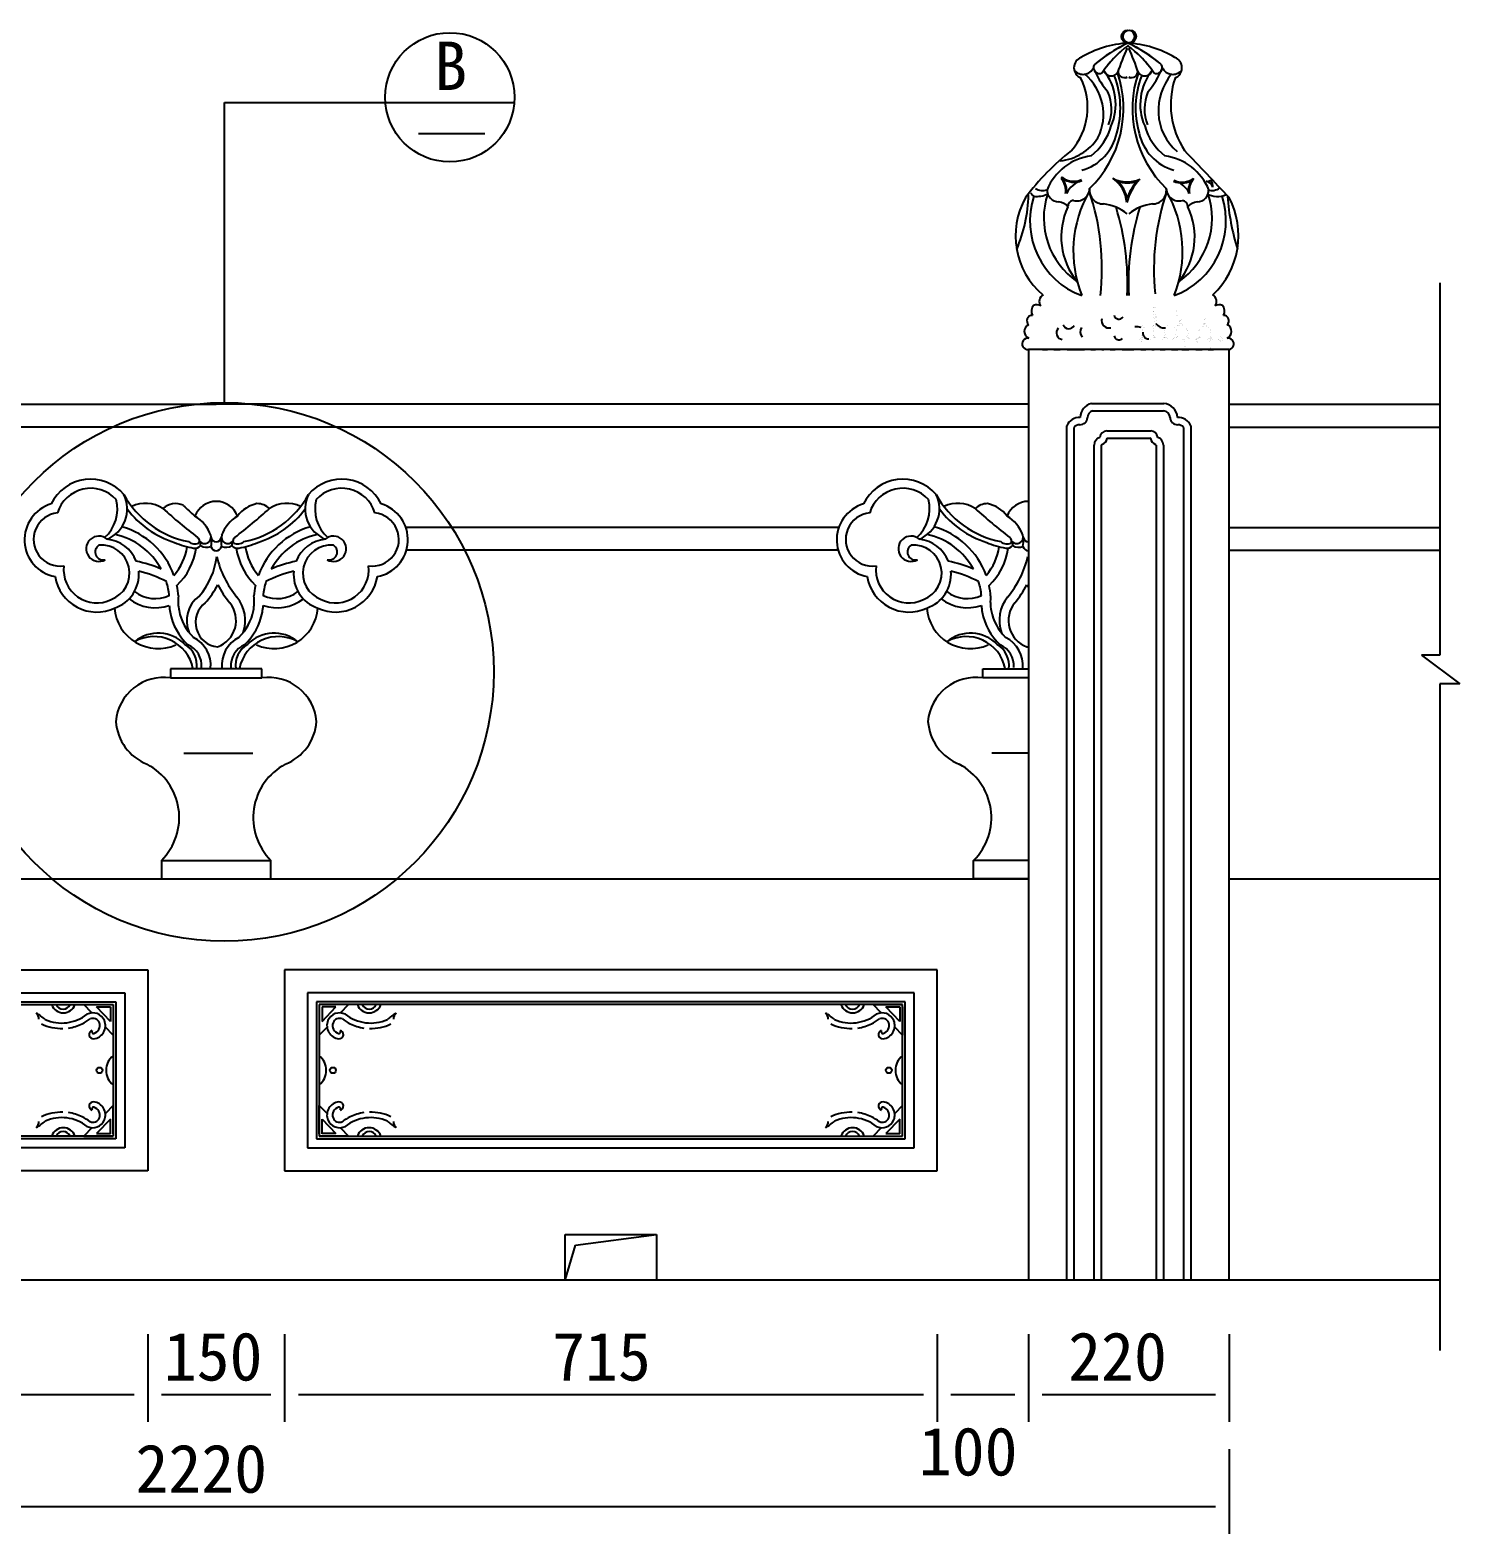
# Model space of a CAD drawing. Header units: metres. Extents: x -351 to 4765, y -725 to 4733.
# Drawn here: x 1271 to 2838, y 3038 to 4686 of the extents above; entities that cross this region are included whole.
import ezdxf

# ---------------------------------------------------------------- set-up
doc = ezdxf.new("R2010")
doc.units = ezdxf.units.M
for name, color, linetype in [('2', 2, 'Continuous'), ('3', 3, 'Continuous'), ('4', 4, 'Continuous'), ('7', 7, 'Continuous'), ('BH', 3, 'Continuous'), ('DIM', 3, 'Continuous'), ('TEXT', 3, 'Continuous')]:
    doc.layers.add(name, color=color, linetype=linetype)

msp = doc.modelspace()

# ---------------------------------------------------------------- linework, layer by layer
at = {"layer": '2'}
msp.add_line((2815.49, 3316.23), (152.08, 3316.23), dxfattribs=at)
at = {"layer": '3'}
for p, q in [((2815.49, 4409.27), (2815.49, 4022.72)), ((2502, 4377.35), (2502, 4377.35)), ((2502.02, 4382.03), (2502.02, 4382.03)), ((2502.09, 4371.66), (2502.09, 4371.66)), ((2502.13, 4374.3), (2502.13, 4374.3)), ((2502.2, 4377.34), (2502.2, 4377.34)), ((2502.25, 4378.15), (2502.25, 4378.15)), ((2502.38, 4382.01), (2502.38, 4382.01)), ((2502.84, 4369.79), (2502.84, 4369.79)), ((2503.06, 4381.89), (2503.06, 4381.89)), ((2503.54, 4371.51), (2503.54, 4371.51)), ((2503.62, 4374.26), (2503.62, 4374.26)), ((2503.71, 4371.45), (2503.71, 4371.45)), ((2503.81, 4382.34), (2503.81, 4382.34)), ((2503.91, 4371.84), (2503.91, 4371.84)), ((2504.7, 4368.38), (2504.7, 4368.38)), ((2504.75, 4371.31), (2504.75, 4371.31)), ((2504.82, 4372.23), (2504.82, 4372.23)), ((2527.09, 4373.55), (2527.09, 4373.55)), ((2527.11, 4377.29), (2527.11, 4377.29)), ((2527.31, 4378.7), (2527.31, 4378.7)), ((2528.13, 4373.41), (2528.13, 4373.41)), ((2530.63, 4367.91), (2530.63, 4367.91)), ((2530.8, 4368.1), (2530.8, 4368.1)), ((2531.67, 4367.77), (2531.67, 4367.77)), ((2531.69, 4368.24), (2531.69, 4368.24)), ((2532.06, 4368.58), (2532.06, 4368.58)), ((2557.77, 4369.51), (2557.77, 4369.51)), ((2558.06, 4369.15), (2558.06, 4369.15)), ((2558.9, 4369.69), (2558.9, 4369.69)), ((2489.06, 4350.97), (2489.06, 4350.97)), ((2489.33, 4352.63), (2489.33, 4352.63)), ((2489.43, 4351.31), (2489.43, 4351.31)), ((2489.5, 4358.64), (2489.5, 4358.64)), ((2489.51, 4357.31), (2489.51, 4357.31)), ((2490.3, 4362.86), (2490.3, 4362.86)), ((2490.85, 4351.35), (2490.85, 4351.35)), ((2491.24, 4360.24), (2491.24, 4360.24)), ((2491.61, 4360.57), (2491.61, 4360.57)), ((2501.07, 4361.44), (2501.07, 4361.44)), ((2501.36, 4362.24), (2501.36, 4362.24)), ((2501.37, 4351.18), (2501.37, 4351.18)), ((2501.62, 4358.89), (2501.62, 4358.89)), ((2501.72, 4362.57), (2501.72, 4362.57)), ((2501.72, 4351), (2501.72, 4351)), ((2501.75, 4362.74), (2501.75, 4362.74)), ((2501.94, 4356.15), (2501.94, 4356.15)), ((2501.96, 4357.29), (2501.96, 4357.29)), ((2502.91, 4366.38), (2502.91, 4366.38)), ((2503.58, 4362.3), (2503.58, 4362.3)), ((2503.71, 4364.4), (2503.71, 4364.4)), ((2503.78, 4361.08), (2503.78, 4361.08)), ((2504.57, 4364.52), (2504.57, 4364.52)), ((2513.38, 4358.73), (2513.38, 4358.73)), ((2513.55, 4351.62), (2513.55, 4351.62)), ((2513.75, 4359.06), (2513.75, 4359.06)), ((2514.33, 4354.52), (2514.33, 4354.52)), ((2514.42, 4357.27), (2514.42, 4357.27)), ((2514.54, 4352.92), (2514.54, 4352.92)), ((2514.55, 4359.67), (2514.55, 4359.67)), ((2517.48, 4362.48), (2517.48, 4362.48)), ((2525.31, 4360.46), (2525.31, 4360.46)), ((2526.14, 4352.96), (2526.14, 4352.96)), ((2526.88, 4357.25), (2526.88, 4357.25)), ((2526.94, 4358.03), (2526.94, 4358.03)), ((2528.14, 4362.24), (2528.14, 4362.24)), ((2528.49, 4362.25), (2528.49, 4362.25)), ((2528.79, 4362.97), (2528.79, 4362.97)), ((2529.83, 4362.83), (2529.83, 4362.83)), ((2529.95, 4366.65), (2529.95, 4366.65)), ((2530.11, 4367.26), (2530.11, 4367.26)), ((2530.68, 4364.24), (2530.68, 4364.24)), ((2531.53, 4364.19), (2531.53, 4364.19)), ((2532.37, 4364.73), (2532.37, 4364.73)), ((2533.6, 4362.73), (2533.6, 4362.73)), ((2533.97, 4363.07), (2533.97, 4363.07)), ((2537.87, 4359.38), (2537.87, 4359.38)), ((2538.36, 4358.34), (2538.36, 4358.34)), ((2538.75, 4356.48), (2538.75, 4356.48)), ((2539.33, 4357.22), (2539.33, 4357.22)), ((2539.62, 4351.19), (2539.62, 4351.19)), ((2539.79, 4353.87), (2539.79, 4353.87)), ((2551.64, 4357.46), (2551.64, 4357.46)), ((2551.79, 4357.2), (2551.79, 4357.2)), ((2552.01, 4357.8), (2552.01, 4357.8)), ((2555.74, 4361.22), (2555.74, 4361.22)), ((2556.11, 4361.56), (2556.11, 4361.56)), ((2556.44, 4364.14), (2556.44, 4364.14)), ((2556.95, 4363.84), (2556.95, 4363.84)), ((2557.28, 4364.68), (2557.28, 4364.68)), ((2557.55, 4364.36), (2557.55, 4364.36)), ((2558.1, 4363.38), (2558.1, 4363.38)), ((2558.59, 4364.23), (2558.59, 4364.23)), ((2559.63, 4362.2), (2559.63, 4362.2)), ((2559.64, 4361.77), (2559.64, 4361.77)), ((2562.06, 4359.92), (2562.06, 4359.92)), ((2562.12, 4359.8), (2562.12, 4359.8)), ((2564.03, 4354.29), (2564.03, 4354.29)), ((2564.25, 4357.18), (2564.25, 4357.18)), ((2564.63, 4357.94), (2564.63, 4357.94)), ((2564.85, 4358.22), (2564.85, 4358.22)), ((2380.16, 4336.23), (2385.88, 4336.23)), ((2392.73, 4336.23), (2399.42, 4336.23)), ((2407.13, 4336.23), (2426.18, 4336.23)), ((2433.03, 4336.23), (2438.41, 4336.23)), ((2445.26, 4336.23), (2447.59, 4336.23)), ((2454.43, 4336.23), (2459.73, 4336.23)), ((2467.44, 4336.23), (2480.31, 4336.23)), ((2486.28, 4347.3), (2486.28, 4347.3)), ((2487.48, 4347.69), (2487.48, 4347.69)), ((2488.01, 4336.23), (2493.31, 4336.23)), ((2488.19, 4345.49), (2488.19, 4345.49)), ((2488.31, 4349.35), (2488.31, 4349.35)), ((2488.54, 4344.76), (2488.54, 4344.76)), ((2489.11, 4347.48), (2489.11, 4347.48)), ((2489.31, 4349.23), (2489.31, 4349.23)), ((2490.15, 4347.34), (2490.15, 4347.34)), ((2490.16, 4349.77), (2490.16, 4349.77)), ((2498.73, 4347.28), (2498.73, 4347.28)), ((2500.16, 4336.23), (2502.48, 4336.23)), ((2501.77, 4349.21), (2501.77, 4349.21)), ((2502.61, 4349.75), (2502.61, 4349.75)), ((2502.76, 4350.86), (2502.76, 4350.86)), ((2503.44, 4349.62), (2503.44, 4349.62)), ((2504.07, 4349.11), (2504.07, 4349.11)), ((2509.33, 4336.23), (2514.71, 4336.23)), ((2511.19, 4347.25), (2511.19, 4347.25)), ((2512.49, 4349.58), (2512.49, 4349.58)), ((2513.53, 4349.44), (2513.53, 4349.44)), ((2514.23, 4349.19), (2514.23, 4349.19)), ((2514.42, 4349.07), (2514.42, 4349.07)), ((2515.07, 4349.72), (2515.07, 4349.72)), ((2516.25, 4349.09), (2516.25, 4349.09)), ((2517.57, 4348.04), (2517.57, 4348.04)), ((2521.56, 4336.23), (2528.55, 4336.23)), ((2522.23, 4347.02), (2522.23, 4347.02)), ((2523.26, 4348.16), (2523.26, 4348.16)), ((2524.3, 4348.03), (2524.3, 4348.03)), ((2524.94, 4348.9), (2524.94, 4348.9)), ((2526.68, 4349.16), (2526.68, 4349.16)), ((2527.32, 4349.7), (2527.32, 4349.7)), ((2527.53, 4349.7), (2527.53, 4349.7)), ((2527.69, 4350.04), (2527.69, 4350.04)), ((2527.76, 4350.68), (2527.76, 4350.68)), ((2533.02, 4336.23), (2540.62, 4336.23)), ((2534.02, 4346.75), (2534.02, 4346.75)), ((2534.09, 4336.38), (2534.09, 4336.38)), ((2535.06, 4346.61), (2535.06, 4346.61)), ((2535.2, 4337.07), (2535.2, 4337.07)), ((2535.45, 4344.78), (2535.45, 4344.78)), ((2535.91, 4339.13), (2535.91, 4339.13)), ((2536.1, 4347.21), (2536.1, 4347.21)), ((2536.75, 4339.66), (2536.75, 4339.66)), ((2537.16, 4336.93), (2537.16, 4336.93)), ((2537.52, 4337.26), (2537.52, 4337.26)), ((2538.11, 4350.64), (2538.11, 4350.64)), ((2539.1, 4337.18), (2539.1, 4337.18)), ((2539.14, 4349.14), (2539.14, 4349.14)), ((2539.98, 4349.68), (2539.98, 4349.68)), ((2540.69, 4348.66), (2540.69, 4348.66)), ((2541.7, 4348.36), (2541.7, 4348.36)), ((2547.71, 4346.6), (2547.71, 4346.6)), ((2548.33, 4336.23), (2555.02, 4336.23)), ((2548.5, 4346.61), (2548.5, 4346.61)), ((2548.55, 4344.83), (2548.55, 4344.83)), ((2548.56, 4347.18), (2548.56, 4347.18)), ((2549.45, 4348.19), (2549.45, 4348.19)), ((2549.82, 4348.53), (2549.82, 4348.53)), ((2549.98, 4344.11), (2549.98, 4344.11)), ((2550.17, 4344.62), (2550.17, 4344.62)), ((2550.95, 4336.84), (2550.95, 4336.84)), ((2551.33, 4348.4), (2551.33, 4348.4)), ((2551.56, 4337.16), (2551.56, 4337.16)), ((2551.6, 4349.12), (2551.6, 4349.12)), ((2551.81, 4350.36), (2551.81, 4350.36)), ((2552.02, 4349.56), (2552.02, 4349.56)), ((2552.44, 4349.66), (2552.44, 4349.66)), ((2553.06, 4349.42), (2553.06, 4349.42)), ((2553.28, 4337.17), (2553.28, 4337.17)), ((2561.02, 4347.16), (2561.02, 4347.16)), ((2561.68, 4348.36), (2561.68, 4348.36)), ((2561.86, 4336.23), (2567.59, 4336.23)), ((2562.78, 4348.14), (2562.78, 4348.14)), ((2563.28, 4344.63), (2563.28, 4344.63)), ((2563.82, 4348), (2563.82, 4348)), ((2563.84, 4346.85), (2563.84, 4346.85)), ((2564, 4338.67), (2564, 4338.67)), ((2564.01, 4337.13), (2564.01, 4337.13)), ((2564.05, 4349.1), (2564.05, 4349.1)), ((2564.26, 4346.38), (2564.26, 4346.38)), ((2564.38, 4350.23), (2564.38, 4350.23)), ((2564.48, 4337.56), (2564.48, 4337.56)), ((2564.89, 4349.63), (2564.89, 4349.63)), ((2565.52, 4337.42), (2565.52, 4337.42)), ((2565.58, 4348.44), (2565.58, 4348.44)), ((2566.54, 4347.64), (2566.54, 4347.64)), ((2566.7, 4336.6), (2566.7, 4336.6)), ((2573.47, 4347.14), (2573.47, 4347.14)), ((2573.55, 4346.72), (2573.55, 4346.72)), ((2574.59, 4346.58), (2574.59, 4346.58)), ((2574.89, 4346.12), (2574.89, 4346.12)), ((2575.69, 4350.44), (2575.69, 4350.44)), ((2575.74, 4344.6), (2575.74, 4344.6)), ((2576.51, 4349.07), (2576.51, 4349.07)), ((2577.31, 4346.23), (2577.31, 4346.23)), ((2577.43, 4348.12), (2577.43, 4348.12)), ((2435, 4269.06), (2512.8, 4269.06)), ((2414.75, 3316.23), (2414.75, 4250.62)), ((2451.26, 4239.06), (2498.25, 4239.06)), ((2534.75, 4250.62), (2534.75, 3316.23)), ((2444.75, 3316.23), (2444.75, 4231.32)), ((2504.75, 4231.32), (2504.75, 3316.23)), ((2815.49, 4022.72), (2815.49, 4001.09)), ((2815.49, 4001.09), (2795.46, 4001.09)), ((2795.46, 4001.09), (2837.65, 3969.62)), ((1424.75, 3976.23), (1524.75, 3976.23)), ((2364.75, 3976.23), (2314.75, 3976.23)), ((2837.65, 3969.62), (2815.49, 3969.62)), ((2815.49, 3969.62), (2815.49, 3931.55)), ((2815.49, 3931.55), (2815.49, 3239.04)), ((1439.22, 3893.91), (1514.74, 3893.91)), ((2364.75, 3893.91), (2324.77, 3893.91)), ((1414.75, 3776.23), (1534.75, 3776.23)), ((2364.75, 3776.23), (2304.75, 3776.23)), ((709.75, 3631.23), (1374.75, 3631.23)), ((1374.75, 3631.23), (1374.75, 3461.23)), ((1574.75, 3631.23), (1574.75, 3461.23)), ((2239.75, 3631.23), (1574.75, 3631.23)), ((2239.75, 3461.23), (2239.75, 3631.23)), ((719.75, 3621.23), (1364.75, 3621.23)), ((1338.46, 3609.11), (1329.79, 3618.23)), ((1329.79, 3618.23), (1361.75, 3618.23)), ((1358.75, 3599.7), (1343.71, 3615.64)), ((1343.71, 3615.64), (1358.75, 3615.64)), ((1358.75, 3615.77), (1358.75, 3599.7)), ((1361.75, 3615.77), (1361.75, 3584.6)), ((1364.75, 3621.23), (1364.75, 3471.23)), ((1584.75, 3621.23), (1584.75, 3471.23)), ((2229.75, 3621.23), (1584.75, 3621.23)), ((1619.71, 3618.23), (1587.75, 3618.23)), ((1587.75, 3615.77), (1587.75, 3584.6)), ((1590.75, 3615.77), (1590.75, 3599.7)), ((1590.75, 3599.7), (1605.8, 3615.64)), ((1605.8, 3615.64), (1590.75, 3615.64)), ((1611.05, 3609.11), (1619.71, 3618.23)), ((2203.46, 3609.11), (2194.79, 3618.23)), ((2194.79, 3618.23), (2226.75, 3618.23)), ((2223.75, 3599.7), (2208.71, 3615.64)), ((2208.71, 3615.64), (2223.75, 3615.64)), ((2223.75, 3615.77), (2223.75, 3599.7)), ((2226.75, 3615.77), (2226.75, 3584.6)), ((2229.75, 3471.23), (2229.75, 3621.23)), ((1361.75, 3584.6), (1353.27, 3593.52)), ((1587.75, 3584.6), (1596.23, 3593.52)), ((2226.75, 3584.6), (2218.27, 3593.52)), ((1361.75, 3507.86), (1353.27, 3498.93)), ((1361.75, 3476.69), (1361.75, 3507.86)), ((1587.75, 3476.69), (1587.75, 3507.86)), ((1587.75, 3507.86), (1596.23, 3498.93)), ((2226.75, 3507.86), (2218.27, 3498.93)), ((2226.75, 3476.69), (2226.75, 3507.86)), ((1338.46, 3483.34), (1329.79, 3474.23)), ((1358.75, 3492.76), (1343.71, 3476.82)), ((1358.75, 3476.69), (1358.75, 3492.76)), ((1590.75, 3476.69), (1590.75, 3492.76)), ((1590.75, 3492.76), (1605.8, 3476.82)), ((1611.05, 3483.34), (1619.71, 3474.23)), ((2203.46, 3483.34), (2194.79, 3474.23)), ((2223.75, 3492.76), (2208.71, 3476.82)), ((2223.75, 3476.69), (2223.75, 3492.76)), ((1374.75, 3461.23), (709.75, 3461.23)), ((1364.75, 3471.23), (719.75, 3471.23)), ((1329.79, 3474.23), (1361.75, 3474.23)), ((1343.71, 3476.82), (1358.75, 3476.82)), ((1574.75, 3461.23), (2239.75, 3461.23)), ((1584.75, 3471.23), (2229.75, 3471.23)), ((1619.71, 3474.23), (1587.75, 3474.23)), ((1605.8, 3476.82), (1590.75, 3476.82)), ((2194.79, 3474.23), (2226.75, 3474.23)), ((2208.71, 3476.82), (2223.75, 3476.82))]:
    msp.add_line(p, q, dxfattribs=at)
for centre in [(1346.84, 3546.23), (1346.84, 3546.23), (1602.66, 3546.23), (1602.66, 3546.23), (2211.84, 3546.23), (2211.84, 3546.23)]:
    msp.add_circle(centre, 3.22, dxfattribs=at)
for centre, radius, start, end in [((2543.05, 4524.44), 162.93, 115.12, 130.62), ((2542.56, 4574.99), 116.43, 125.81, 146.37), ((2751.16, 4541.45), 304.94, 155.81, 161.2), ((2405.18, 4574.99), 116.43, 33.63, 54.19), ((2404.7, 4524.44), 162.93, 49.38, 64.88), ((2196.58, 4541.45), 304.94, 18.8, 24.19), ((2442.53, 4645.02), 6.35, 150.82, 299.25), ((2505.22, 4645.02), 6.35, 240.75, 29.18), ((2424.59, 4650.56), 12.84, 222.28, 334.43), ((2389.48, 4593.77), 57.54, 333.38, 50.01), ((2522.08, 4677.99), 92.02, 204.02, 220.34), ((2455.4, 4644.31), 8.44, 196.41, 327.13), ((2366.81, 4600.68), 98.73, 343.86, 20.87), ((2462.49, 4639.73), 0, 351.12, 154.13), ((2469.75, 4640.76), 6.61, 169.88, 299.4), ((2477.99, 4640.76), 6.61, 240.6, 10.12), ((2580.94, 4600.68), 98.73, 159.13, 196.14), ((2492.35, 4644.31), 8.44, 212.87, 343.59), ((2485.26, 4639.73), 0, 25.87, 188.88), ((2425.66, 4677.99), 92.02, 319.66, 339), ((2570.94, 4597.94), 63.71, 141.2, 182.78), ((2523.15, 4650.56), 12.84, 205.57, 317.72), ((2408.29, 4599.56), 47.56, 338.68, 23.36), ((2539.46, 4599.56), 47.56, 156.64, 201.32), ((2563.63, 4596.88), 56.36, 182.08, 230.65), ((2393.15, 4599.85), 57.42, 276.59, 326.29), ((2408.08, 4585.24), 54.89, 286.32, 347.36), ((2539.66, 4585.24), 54.89, 192.64, 253.68), ((2401.95, 4523.56), 1, 55.18, 218.74), ((2385.13, 4510.07), 20.56, 352.09, 38.74), ((2414.62, 4541.78), 21.2, 235.18, 293.41), ((2437.3, 4494.53), 36.34, 11.52, 45.41), ((2473.12, 4554.73), 35.83, 253.29, 286.8), ((2528.18, 4482.76), 58.46, 139.89, 161), ((2533.12, 4541.78), 23.2, 246.59, 294.36), ((2562.61, 4510.07), 22.56, 152.03, 187.91), ((2561.11, 4526.12), 5.72, 254.76, 307.83), ((2557.41, 4510.75), 10.1, 19.06, 77.42), ((2556.16, 4514.85), 10.82, 355.74, 38.62), ((2206.05, 4508.91), 158.93, 336.64, 358.8), ((2453.77, 4477.06), 87.32, 161.88, 249.54), ((2466.61, 4480.32), 84.97, 161.76, 235.32), ((2546, 4443.86), 132.03, 150.18, 201.61), ((2181.92, 4424.83), 263.5, 353.55, 18.75), ((2765.83, 4424.83), 263.5, 161.25, 186.01), ((2401.74, 4443.86), 132.03, 338.39, 29.82), ((2493.98, 4477.06), 87.32, 290.46, 18.12), ((2481.13, 4480.32), 84.97, 304.68, 18.24), ((2838.34, 4522.56), 256.1, 184.16, 197.31), ((2478.32, 4459.56), 77.58, 154.76, 219.27), ((2196.94, 4409.63), 276.42, 357.02, 17.35), ((2750.8, 4409.63), 276.42, 162.65, 182.98), ((2469.42, 4459.56), 77.58, 320.73, 25.24), ((2377.42, 4378.13), 9.45, 137.69, 208.64), ((2373.77, 4376.41), 8.75, 59.04, 112.44), ((2385.2, 4388.83), 8.5, 121.36, 215.33), ((2562.54, 4388.83), 8.5, 324.67, 58.64), ((2573.98, 4376.41), 8.75, 67.56, 120.96), ((2570.33, 4378.13), 9.45, 331.36, 42.31), ((2369.1, 4367.68), 5.92, 89.77, 226.82), ((2578.65, 4367.68), 5.92, 313.18, 90.23), ((2368.45, 4355.96), 8.15, 114.74, 247.19), ((2579.29, 4355.96), 8.15, 292.81, 65.26), ((2364.05, 4342.38), 6.19, 78.4, 276.52), ((2583.68, 4342.35), 6.22, 279.92, 101.4), ((2437.85, 4261.26), 8.31, 110.07, 178.25), ((2512.26, 4261.35), 7.74, 1.51, 86), ((2420.78, 4246.45), 7.33, 87.1, 145.28), ((2421.55, 4261.76), 8, 267.1, 358.25), ((2527.99, 4261.76), 8, 181.51, 272.73), ((2528.73, 4246.45), 7.33, 34.72, 92.73), ((2443.03, 4239.8), 8, 287.27, 351.79), ((2451.47, 4238.58), 0.53, 113.83, 171.79), ((2498.03, 4238.58), 0.53, 8.21, 66.17), ((2506.47, 4239.8), 8, 188.21, 252.73), ((2445.68, 4231.27), 0.93, 107.27, 177.1), ((2503.82, 4231.27), 0.93, 2.9, 72.73), ((1458.69, 4221.61), 101.24, 216.46, 252.98), ((1490.81, 4221.61), 101.24, 287.02, 323.54), ((2348.69, 4221.61), 101.24, 216.46, 252.98), ((1347.97, 4059.53), 85.63, 19.94, 74.06), ((1601.53, 4059.53), 85.63, 105.94, 160.06), ((2237.97, 4059.53), 85.63, 19.94, 74.06), ((1347.97, 4059.53), 75.63, 28.43, 77.82), ((1461.63, 4195.98), 78.27, 245.41, 261.42), ((1451.38, 4126.94), 8.48, 260.24, 317.64), ((1448.44, 4121.61), 9.21, 357.63, 30.02), ((1464.32, 4132.2), 12.85, 238.69, 290.61), ((1842.01, 4077.42), 375.61, 172.24, 173.46), ((1475.78, 4122.65), 7.36, 199.61, 261.94), ((1473.72, 4122.65), 7.36, 278.06, 340.39), ((1511.34, 4126.58), 31.34, 175.3, 191.78), ((1485.18, 4132.2), 12.85, 249.39, 301.31), ((1498.82, 4122.16), 7.03, 144.74, 187.61), ((1498.12, 4126.94), 8.48, 222.36, 279.76), ((1487.87, 4195.98), 78.27, 278.58, 294.59), ((1601.53, 4059.53), 75.63, 102.18, 151.57), ((2237.97, 4059.53), 75.63, 28.43, 77.82), ((2351.63, 4195.98), 78.27, 245.41, 261.42), ((2341.38, 4126.94), 8.48, 260.24, 317.64), ((2340.68, 4122.16), 7.03, 352.39, 35.26), ((2354.32, 4132.2), 12.85, 238.69, 290.61), ((2328.16, 4126.58), 31.34, 348.22, 4.7), ((2365.78, 4122.65), 7.36, 199.61, 261.94), ((1347.97, 4059.53), 85.63, 19.89, 19.94), ((1601.53, 4059.53), 85.63, 160.06, 160.11), ((2237.97, 4059.53), 85.63, 19.89, 19.94), ((1347.97, 4059.53), 75.63, 5.01, 17.11), ((1347.97, 4059.53), 85.63, 4.38, 12.14), ((1601.53, 4059.53), 85.63, 167.86, 175.62), ((1601.53, 4059.53), 75.63, 162.89, 174.99), ((2237.97, 4059.53), 75.63, 5.01, 17.11), ((2237.97, 4059.53), 85.63, 4.38, 12.14), ((1488.76, 4060.43), 65.7, 184.09, 190.7), ((1488.76, 4060.43), 55.7, 174.18, 190.7), ((1460.74, 4060.43), 55.7, 349.3, 5.82), ((1460.74, 4060.43), 65.7, 349.3, 355.91), ((2378.76, 4060.43), 65.7, 184.09, 190.7), ((2378.76, 4060.43), 55.7, 174.18, 190.7), ((1488.76, 4060.43), 65.7, 190.7, 226.7), ((1488.76, 4060.43), 55.7, 190.7, 225.6), ((1460.74, 4060.43), 55.7, 314.4, 349.3), ((1460.74, 4060.43), 65.7, 313.3, 349.3), ((2378.76, 4060.43), 65.7, 190.7, 226.7), ((2378.76, 4060.43), 55.7, 190.7, 225.6), ((1411.36, 3984.73), 40.63, 44.17, 129.76), ((1406.72, 3978.21), 43.38, 11.28, 119.48), ((1542.78, 3978.21), 43.38, 60.52, 168.72), ((1538.14, 3984.73), 40.63, 50.24, 135.83), ((2301.36, 3984.73), 40.63, 44.17, 129.76), ((2296.72, 3978.21), 43.38, 11.28, 119.48), ((1426.31, 3989.73), 27.29, 352.63, 58.67), ((1433.83, 3989.74), 24.92, 354.98, 66.65), ((1434.1, 3989.75), 34.65, 354.93, 63.07), ((1515.4, 3989.75), 34.65, 116.93, 185.07), ((1515.68, 3989.74), 24.92, 113.35, 185.02), ((1523.19, 3989.73), 27.29, 121.33, 187.37), ((2316.31, 3989.73), 27.29, 352.63, 58.67), ((2323.83, 3989.74), 24.92, 354.98, 66.65), ((2324.1, 3989.75), 34.65, 354.93, 63.07), ((1307.18, 3622.68), 13.54, 199.2, 340.8), ((1307.01, 3621.61), 8.39, 203.78, 336.22), ((1642.32, 3622.68), 13.54, 199.2, 340.8), ((1642.49, 3621.61), 8.39, 203.78, 336.22), ((2172.18, 3622.68), 13.54, 199.2, 340.8), ((2172.01, 3621.61), 8.39, 203.78, 336.22), ((1272.69, 3602.78), 7.73, 355.97, 52.39), ((1258.52, 3572.21), 41.27, 45.95, 62.76), ((1305.42, 3643.47), 51.41, 244.62, 271.49), ((1305.42, 3643.47), 45.41, 246.36, 307.88), ((1305.42, 3643.47), 51.41, 278.33, 295.91), ((1305.42, 3643.47), 51.41, 295.91, 307.15), ((1339.61, 3595.41), 13.75, 22.4, 117.3), ((1339.61, 3595.41), 7.75, 22.55, 113.9), ((1338.92, 3595.23), 14.46, 276.25, 22.01), ((1338.45, 3595.3), 8.87, 283.39, 20.33), ((1610.59, 3595.23), 14.46, 157.99, 263.75), ((1609.9, 3595.41), 13.75, 62.7, 157.6), ((1611.06, 3595.3), 8.87, 159.67, 256.61), ((1609.9, 3595.41), 7.75, 66.1, 157.45), ((1644.09, 3643.47), 51.41, 232.85, 244.09), ((1644.09, 3643.47), 45.41, 232.12, 293.64), ((1644.09, 3643.47), 51.41, 244.09, 261.67), ((1644.09, 3643.47), 51.41, 268.51, 295.38), ((1690.99, 3572.21), 41.27, 117.24, 134.05), ((1676.81, 3602.78), 7.73, 127.61, 184.03), ((2137.69, 3602.78), 7.73, 355.97, 52.39), ((2123.52, 3572.21), 41.27, 45.95, 62.76), ((2170.42, 3643.47), 51.41, 244.62, 271.49), ((2170.42, 3643.47), 45.41, 246.36, 307.88), ((2170.42, 3643.47), 51.41, 278.33, 295.91), ((2170.42, 3643.47), 51.41, 295.91, 307.15), ((2204.61, 3595.41), 13.75, 22.4, 117.3), ((2204.61, 3595.41), 7.75, 22.55, 113.9), ((2203.92, 3595.23), 14.46, 276.25, 22.01), ((2203.45, 3595.3), 8.87, 283.39, 20.33), ((1339.97, 3585.45), 4.62, 103.68, 276.43), ((1340.5, 3588.7), 2.03, 142.7, 319.17), ((1609, 3588.7), 2.03, 220.83, 37.3), ((1609.53, 3585.45), 4.62, 263.57, 76.32), ((2204.97, 3585.45), 4.62, 103.68, 276.43), ((2205.5, 3588.7), 2.03, 142.7, 319.17), ((1374.62, 3546.25), 20.5, 128.87, 231.13), ((1374.62, 3546.2), 20.5, 128.87, 231.13), ((1574.89, 3546.25), 20.5, 308.87, 51.13), ((1574.89, 3546.2), 20.5, 308.87, 51.13), ((2239.62, 3546.25), 20.5, 128.87, 231.13), ((2239.62, 3546.2), 20.5, 128.87, 231.13), ((1339.97, 3507.01), 4.62, 83.57, 256.32), ((1338.92, 3497.22), 14.46, 337.99, 83.75), ((1610.59, 3497.22), 14.46, 96.25, 202.01), ((1609.53, 3507.01), 4.62, 283.68, 96.43), ((2204.97, 3507.01), 4.62, 83.57, 256.32), ((2203.92, 3497.22), 14.46, 337.99, 83.75), ((1305.42, 3448.98), 51.41, 88.51, 115.38), ((1305.42, 3448.98), 45.41, 52.12, 113.64), ((1305.42, 3448.98), 51.41, 64.09, 81.67), ((1305.42, 3448.98), 51.41, 52.85, 64.09), ((1339.61, 3497.05), 7.75, 246.1, 337.45), ((1340.5, 3503.75), 2.03, 40.83, 217.3), ((1338.45, 3497.15), 8.87, 339.67, 76.61), ((1611.06, 3497.15), 8.87, 103.39, 200.33), ((1609.9, 3497.05), 7.75, 202.55, 293.9), ((1609, 3503.75), 2.03, 322.7, 139.17), ((1644.09, 3448.98), 51.41, 115.91, 127.15), ((1644.09, 3448.98), 45.41, 66.36, 127.88), ((1644.09, 3448.98), 51.41, 98.33, 115.91), ((1644.09, 3448.98), 51.41, 64.62, 91.49), ((2170.42, 3448.98), 51.41, 88.51, 115.38), ((2170.42, 3448.98), 45.41, 52.12, 113.64), ((2170.42, 3448.98), 51.41, 64.09, 81.67), ((2170.42, 3448.98), 51.41, 52.85, 64.09), ((2204.61, 3497.05), 7.75, 246.1, 337.45), ((2205.5, 3503.75), 2.03, 40.83, 217.3), ((2203.45, 3497.15), 8.87, 339.67, 76.61), ((1258.52, 3520.25), 41.27, 297.24, 314.05), ((1272.69, 3489.68), 7.73, 307.61, 4.03), ((1307.18, 3469.77), 13.54, 19.2, 160.8), ((1307.01, 3470.85), 8.39, 23.78, 156.22), ((1339.61, 3497.05), 13.75, 242.7, 337.6), ((1609.9, 3497.05), 13.75, 202.4, 297.3), ((1642.32, 3469.77), 13.54, 19.2, 160.8), ((1642.49, 3470.85), 8.39, 23.78, 156.22), ((1690.99, 3520.25), 41.27, 225.95, 242.76), ((1676.81, 3489.68), 7.73, 175.97, 232.39), ((2123.52, 3520.25), 41.27, 297.24, 314.05), ((2137.69, 3489.68), 7.73, 307.61, 4.03), ((2172.18, 3469.77), 13.54, 19.2, 160.8), ((2172.01, 3470.85), 8.39, 23.78, 156.22), ((2204.61, 3497.05), 13.75, 242.7, 337.6)]:
    msp.add_arc(centre, radius, start, end, dxfattribs=at)
at = {"layer": '4'}
for p, q in [((2380.78, 4396.09), (2380.78, 4396.09)), ((2566.97, 4396.09), (2566.97, 4396.09)), ((2578.43, 4336.23), (2364.75, 4336.23)), ((2364.75, 4336.23), (2364.75, 3316.23)), ((2584.75, 4336.23), (2578.43, 4336.23)), ((2584.75, 3316.23), (2584.75, 4336.23)), ((584.75, 3756.23), (2364.75, 3756.23)), ((2584.75, 3756.23), (2815.49, 3756.23)), ((2602.81, 3756.23), (2815.49, 3756.23)), ((2584.75, 3316.23), (2364.75, 3316.23))]:
    msp.add_line(p, q, dxfattribs=at)
for centre in [(2473.87, 4679.09), (2475.63, 4679.09)]:
    msp.add_circle(centre, 7.14, dxfattribs=at)
for centre, radius, start, end in [((2479.68, 4561.6), 110.51, 93.01, 121.21), ((2468.06, 4561.6), 110.51, 58.79, 86.99), ((2426.86, 4644.84), 12.12, 111.46, 247.73), ((2520.88, 4644.84), 12.12, 292.27, 68.54), ((2357.27, 4601.72), 72.4, 318.93, 26.14), ((2611.94, 4604.54), 91.22, 161.41, 213.53), ((2585.24, 4335.24), 279.26, 128.38, 143.17), ((-3241.93, -973.36), 7996.04, 43.22, 43.73), ((2435.13, 4460.8), 84.51, 150.33, 229.97), ((2505.96, 4461.02), 89.1, 313.22, 27.83), ((2341.38, 4126.94), 8.48, 260.24, 317.45)]:
    msp.add_arc(centre, radius, start, end, dxfattribs=at)
at = {"layer": '7'}
for p, q in [((584.75, 4276.23), (1474.75, 4276.23)), ((2364.75, 4276.23), (1474.75, 4276.23)), ((2433.83, 4277.06), (2513.03, 4277.06)), ((2584.75, 4276.23), (2815.49, 4276.23)), ((2602.81, 4276.23), (2815.49, 4276.23)), ((2406.75, 3316.23), (2406.75, 4252.64)), ((2542.75, 4252.64), (2542.75, 3316.23)), ((2364.75, 4251.23), (584.75, 4251.23)), ((2450.6, 4247.06), (2498.91, 4247.06)), ((2584.75, 4251.23), (2815.49, 4251.23)), ((2602.81, 4251.23), (2815.49, 4251.23)), ((2436.75, 3316.23), (2436.75, 4231.42)), ((2512.75, 4231.42), (2512.75, 3316.23)), ((2156.98, 4141.23), (1682.52, 4141.23)), ((2584.75, 4141.23), (2815.49, 4141.23)), ((2602.81, 4141.23), (2815.49, 4141.23)), ((2156.3, 4116.23), (1683.2, 4116.23)), ((2584.75, 4116.23), (2815.49, 4116.23)), ((2602.81, 4116.23), (2815.49, 4116.23)), ((1424.75, 3986.23), (1424.75, 3976.23)), ((1483.78, 3986.23), (1424.75, 3986.23)), ((1424.75, 3976.23), (1424.75, 3976.23)), ((1424.75, 3976.23), (1424.75, 3976.23)), ((1524.75, 3986.23), (1465.72, 3986.23)), ((1524.75, 3976.23), (1524.75, 3986.23)), ((1524.75, 3976.23), (1524.75, 3976.23)), ((1524.75, 3976.23), (1524.75, 3976.23)), ((2314.75, 3976.23), (2314.75, 3986.23)), ((2314.75, 3986.23), (2364.75, 3986.23)), ((2314.75, 3976.23), (2314.75, 3976.23)), ((2314.75, 3976.23), (2314.75, 3976.23)), ((1414.75, 3776.23), (1414.75, 3756.23)), ((1534.75, 3756.23), (1534.75, 3776.23)), ((2304.75, 3756.23), (2304.75, 3776.23)), ((1414.75, 3756.23), (1474.75, 3756.23)), ((1474.75, 3756.23), (1534.75, 3756.23)), ((2364.75, 3756.23), (2304.75, 3756.23)), ((684.75, 3656.23), (1399.75, 3656.23)), ((1399.75, 3656.23), (1399.75, 3436.23)), ((1549.75, 3656.23), (1549.75, 3436.23)), ((2264.75, 3656.23), (1549.75, 3656.23)), ((1549.75, 3656.23), (1549.75, 3436.23)), ((2264.75, 3656.23), (1549.75, 3656.23)), ((2264.75, 3436.23), (2264.75, 3656.23)), ((2264.75, 3436.23), (2264.75, 3656.23)), ((722.75, 3618.23), (1361.75, 3618.23)), ((1361.75, 3618.23), (1361.75, 3474.23)), ((1587.75, 3618.23), (1587.75, 3474.23)), ((2226.75, 3618.23), (1587.75, 3618.23)), ((2226.75, 3474.23), (2226.75, 3618.23)), ((1361.75, 3474.23), (722.75, 3474.23)), ((1587.75, 3474.23), (2226.75, 3474.23)), ((1399.75, 3436.23), (684.75, 3436.23)), ((1549.75, 3436.23), (2264.75, 3436.23)), ((1549.75, 3436.23), (2264.75, 3436.23)), ((1857.25, 3316.23), (1857.25, 3366.23)), ((1857.25, 3366.23), (1907.25, 3366.23)), ((1907.25, 3366.23), (1957.25, 3366.23)), ((1957.25, 3366.23), (1957.25, 3316.23))]:
    msp.add_line(p, q, dxfattribs=at)
for centre, radius, start, end in [((2543.05, 4524.44), 162.93, 118.65, 129.69), ((2404.7, 4524.44), 162.93, 50.31, 61.35), ((2542.56, 4574.99), 116.43, 131.48, 141.83), ((2405.18, 4574.99), 116.43, 38.17, 48.52), ((2424.59, 4650.56), 12.84, 222.28, 295.47), ((2346.51, 4600.34), 122.48, 314.17, 18.76), ((2401.34, 4604.75), 59.11, 336.53, 38.96), ((2455.4, 4644.31), 8.44, 231.21, 296.3), ((2471.37, 4645.85), 11.81, 242.53, 277.89), ((2476.37, 4645.85), 11.81, 262.11, 297.47), ((2601.24, 4600.34), 122.48, 161.24, 225.83), ((2546.41, 4604.75), 59.11, 141.04, 203.47), ((2492.35, 4644.31), 8.44, 243.7, 308.79), ((2523.15, 4650.56), 12.84, 244.53, 317.72), ((2395.24, 4598.04), 62.62, 307.53, 344.41), ((2552.51, 4598.04), 62.62, 195.59, 232.47), ((2441.57, 4487.98), 60.94, 97.72, 157.62), ((2506.18, 4487.98), 60.94, 22.38, 82.28), ((2414.62, 4541.78), 22.2, 235.18, 293.41), ((2385.13, 4510.07), 21.56, 352.09, 38.74), ((2431.02, 4495.23), 27.26, 106.15, 154.18), ((2473.12, 4554.73), 34.83, 242.71, 293.34), ((2437.3, 4494.53), 35.34, 4.19, 55.83), ((2528.18, 4482.76), 57.46, 135.9, 165.53), ((2533.12, 4541.78), 22.2, 246.59, 304.82), ((2516.72, 4495.23), 27.26, 25.82, 73.85), ((2562.61, 4510.07), 21.56, 141.26, 187.91), ((2380.83, 4517.88), 16.96, 216.8, 233.65), ((2374.34, 4528), 24.06, 261.47, 298.75), ((2380.44, 4525.66), 15.24, 238.54, 288.23), ((2398.56, 4511.18), 13.35, 179.99, 267.69), ((2414.65, 4493.01), 6.51, 93.33, 183.33), ((2417.98, 4512.87), 13.87, 254.46, 358.41), ((2446.89, 4510.82), 15.13, 173.67, 270.96), ((2500.85, 4510.82), 15.13, 269.04, 6.33), ((2529.76, 4512.87), 13.87, 181.59, 285.54), ((2533.1, 4493.01), 6.51, 356.67, 86.67), ((2549.19, 4511.18), 13.35, 272.31, 0.01), ((2571.89, 4528), 24.06, 241.25, 293.77), ((2565.79, 4525.66), 15.24, 251.77, 305.8), ((2397.39, 4484.17), 13.69, 38.18, 87.35), ((2440.49, 4443), 53.11, 52.26, 82.8), ((2507.26, 4443), 53.11, 97.2, 127.74), ((2550.36, 4484.17), 13.69, 92.65, 141.82), ((2453.06, 4367.85), 8.11, 165.46, 283.92), ((2464.02, 4374.72), 5.28, 188.93, 330.01), ((2403.34, 4354.59), 7.71, 141.3, 258.22), ((2409.08, 4365.44), 6.55, 199.02, 334.83), ((2430.51, 4355.5), 9.02, 147.63, 220.77), ((2464.07, 4352.02), 5.37, 187.68, 312.71), ((2481.53, 4325.35), 35.72, 78.93, 90), ((2496.7, 4354.26), 6.53, 172.16, 271.49), ((2513.27, 4370.32), 10.46, 213.68, 278.65), ((2437.85, 4261.26), 16.31, 104.29, 178.25), ((2512.26, 4261.35), 15.74, 1.51, 87.19), ((2420.78, 4246.45), 15.33, 87.1, 156.19), ((2528.73, 4246.45), 15.33, 23.81, 92.73), ((2445.68, 4231.27), 8.93, 107.27, 179.06), ((2451.47, 4238.58), 8.53, 95.87, 171.79), ((2498.03, 4238.58), 8.53, 8.21, 84.13), ((2503.82, 4231.27), 8.93, 0.94, 72.73), ((1337.14, 4146.25), 47.86, 40.3, 154.29), ((1612.36, 4146.25), 47.86, 25.71, 139.7), ((2227.14, 4146.25), 47.86, 40.3, 154.29), ((1337.14, 4146.25), 37.86, 42.25, 163.45), ((1324.94, 4161.25), 41.56, 311.54, 14.56), ((1341.27, 4161.44), 36, 292.87, 25.97), ((1464.69, 4227.75), 104.14, 209.04, 258.82), ((1474.87, 4144.68), 25.05, 90.28, 159), ((1474.63, 4144.68), 25.05, 21, 89.72), ((1484.81, 4227.75), 104.14, 281.18, 330.96), ((1608.23, 4161.44), 36, 154.03, 247.13), ((1624.57, 4161.25), 41.56, 165.44, 228.46), ((1612.36, 4146.25), 37.86, 16.55, 137.75), ((2227.14, 4146.25), 37.86, 42.25, 163.45), ((2214.94, 4161.25), 41.56, 311.54, 14.56), ((2231.27, 4161.44), 36, 292.87, 25.97), ((2354.69, 4227.75), 104.14, 209.04, 258.82), ((2364.87, 4144.68), 25.05, 90.28, 159), ((1305.74, 4127.65), 41.06, 106.58, 259.37), ((1303.82, 4127.96), 29.23, 95.83, 277.86), ((1397.35, 4132.52), 35.05, 57.18, 115.55), ((1430.12, 4146.67), 20.59, 65.45, 131.98), ((1836.9, 4626.56), 626.67, 227.85, 232.38), ((1583.08, 4310.16), 204.48, 225.07, 229.94), ((1429.48, 4117.85), 42.02, 20.48, 58.43), ((1520.02, 4117.85), 42.02, 121.57, 159.52), ((1112.6, 4626.56), 626.67, 307.62, 312.15), ((1526.32, 4132.77), 35.18, 101.38, 143.58), ((1519.39, 4146.67), 20.59, 48.02, 90), ((1552.15, 4132.52), 35.05, 64.45, 122.82), ((1645.68, 4127.96), 29.23, 262.14, 84.17), ((1643.76, 4127.65), 41.06, 280.63, 73.42), ((2195.74, 4127.65), 41.06, 106.58, 259.37), ((2193.82, 4127.96), 29.23, 95.83, 277.86), ((2287.35, 4132.52), 35.05, 57.18, 115.55), ((2320.12, 4146.67), 20.59, 90, 131.98), ((2726.9, 4626.56), 626.67, 227.85, 232.38), ((2313.18, 4132.77), 35.18, 36.42, 78.62), ((2319.48, 4117.85), 42.02, 20.48, 58.43), ((1346.16, 4117.8), 13.88, 49.01, 300.59), ((1350.89, 4114.28), 8.75, 122.38, 285.44), ((1348.96, 4091), 30.8, 290.45, 95.13), ((1351.15, 4089.67), 38.82, 21.96, 83.91), ((1451.45, 4133.93), 10.86, 230.2, 293.73), ((1451.7, 4126.3), 4.72, 330.75, 54.97), ((1462.01, 4130.61), 7.11, 218.15, 18.9), ((1474.75, 4130.93), 5.64, 183.29, 356.71), ((1487.49, 4130.61), 7.11, 161.1, 321.85), ((1497.81, 4126.3), 4.72, 125.03, 209.25), ((1498.06, 4133.93), 10.86, 246.27, 309.8), ((1598.36, 4089.67), 38.82, 96.09, 158.04), ((1600.54, 4091), 30.8, 84.87, 249.55), ((1603.34, 4117.8), 13.88, 239.41, 130.99), ((1598.61, 4114.28), 8.75, 254.56, 57.62), ((2236.16, 4117.8), 13.88, 49.01, 300.59), ((2240.89, 4114.28), 8.75, 122.38, 285.44), ((2238.96, 4091), 30.8, 290.45, 95.13), ((2241.15, 4089.67), 38.82, 21.96, 83.91), ((2341.45, 4133.93), 10.86, 230.2, 293.73), ((2341.7, 4126.3), 4.72, 330.75, 54.97), ((2352.01, 4130.61), 7.11, 218.15, 18.9), ((2364.75, 4130.93), 5.64, 183.29, 270), ((1355.56, 3956.75), 150.79, 67, 77.91), ((1382.4, 4128.81), 61.12, 318.95, 351.71), ((1382.4, 4128.81), 71.12, 313.87, 351.73), ((1396.98, 4118.08), 78.77, 318.64, 353.71), ((1581.66, 4134.47), 109.29, 193.24, 219.61), ((1567.11, 4128.81), 71.12, 188.27, 226.13), ((1567.11, 4128.81), 61.12, 188.29, 221.05), ((1593.94, 3956.75), 150.79, 102.09, 113), ((2245.56, 3956.75), 150.79, 67, 77.91), ((2272.4, 4128.81), 61.12, 318.95, 351.71), ((2272.4, 4128.81), 71.12, 313.87, 351.73), ((2257.84, 4134.47), 109.29, 320.39, 346.76), ((2442.53, 4118.08), 78.77, 186.29, 189.1), ((1343.82, 4094.73), 46.26, 189.25, 295.09), ((1343.82, 4094.73), 36.26, 173.22, 296.02), ((1351.15, 4089.67), 38.82, 288.45, 5.37), ((1355.56, 3956.75), 140.79, 62.65, 75.92), ((1593.94, 3956.75), 140.79, 104.08, 117.35), ((1598.36, 4089.67), 38.82, 174.63, 251.55), ((1605.68, 4094.73), 46.26, 244.91, 350.75), ((1605.68, 4094.73), 36.26, 243.98, 6.78), ((2233.82, 4094.73), 46.26, 189.25, 295.09), ((2233.82, 4094.73), 36.26, 173.22, 296.02), ((2241.15, 4089.67), 38.82, 288.45, 5.37), ((2245.56, 3956.75), 140.79, 62.65, 75.92), ((1407.85, 4100.66), 37.47, 232.86, 294.31), ((1396.98, 4118.08), 88.77, 317.86, 333.44), ((1581.66, 4134.47), 119.29, 208.05, 219.58), ((1541.65, 4100.66), 37.47, 245.69, 307.14), ((2297.85, 4100.66), 37.47, 232.86, 294.31), ((2257.84, 4134.47), 119.29, 320.42, 331.95), ((2442.53, 4118.08), 88.77, 206.56, 208.82), ((1407.85, 4100.66), 47.47, 232.86, 288.9), ((1475.9, 4039.07), 33.45, 126.3, 203.65), ((1478.93, 4037.02), 26.88, 126.87, 264.41), ((1465.82, 4039.15), 30.73, 289.96, 38.94), ((1465.82, 4039.15), 40.73, 340.64, 39.03), ((1541.65, 4100.66), 47.47, 251.1, 307.14), ((2297.85, 4100.66), 47.47, 232.86, 288.9), ((2373.68, 4039.15), 40.73, 140.97, 199.36), ((2373.68, 4039.15), 30.73, 141.06, 250.04), ((1411.23, 4056.32), 47.93, 184.16, 293.9), ((1538.27, 4056.32), 47.93, 246.1, 355.84), ((2301.23, 4056.32), 47.93, 184.16, 293.9), ((2360.58, 4037.02), 26.88, 275.59, 278.94), ((1417.19, 3924.15), 52.62, 81.74, 175.24), ((1532.31, 3924.15), 52.62, 4.76, 98.26), ((2307.19, 3924.15), 52.62, 81.74, 175.24), ((1419.35, 3932.47), 54.74, 184.13, 248.23), ((1530.15, 3932.47), 54.74, 291.77, 355.87), ((2309.35, 3932.47), 54.74, 184.13, 248.23), ((1368.04, 3823.14), 66.2, 314.88, 62.06), ((1581.47, 3823.14), 66.2, 117.94, 225.12), ((2258.04, 3823.14), 66.2, 314.88, 62.06)]:
    msp.add_arc(centre, radius, start, end, dxfattribs=at)
at = {"layer": 'BH'}
msp.add_line((1696.61, 4573.04), (1769.1, 4573.04), dxfattribs=at)
at = {"layer": 'DIM'}
for p, q in [((1483.78, 4606.98), (1800.18, 4606.98)), ((1483.78, 4277.95), (1483.78, 4606.98)), ((1868.31, 3354.74), (1957.25, 3366.23)), ((1857.25, 3316.23), (1868.31, 3354.74)), ((1399.75, 3256.97), (1399.75, 3161.1)), ((1549.75, 3256.97), (1549.75, 3161.1)), ((2264.75, 3256.97), (2264.75, 3161.1)), ((2364.75, 3256.97), (2364.75, 3161.1)), ((2584.75, 3256.97), (2584.75, 3161.1)), ((699.75, 3191.1), (1384.75, 3191.1)), ((1414.75, 3191.1), (1534.75, 3191.1)), ((1564.75, 3191.1), (2249.75, 3191.1)), ((2279.75, 3191.1), (2349.75, 3191.1)), ((2379.75, 3191.1), (2569.75, 3191.1)), ((2584.75, 3131.1), (2584.75, 3038.17)), ((379.75, 3068.17), (2569.75, 3068.17))]:
    msp.add_line(p, q, dxfattribs=at)
msp.add_circle((1483.78, 3982.82), 295.13, dxfattribs=at)
at = {"layer": 'TEXT'}
msp.add_circle((1730.79, 4612.53), 70.85, dxfattribs=at)

# ---------------------------------------------------------------- texts
at = {"layer": 'BH'}
for s, p in [('150', (1417.28, 3206.28)), ('715', (1842.92, 3206.28)), ('220', (2408.34, 3206.28)), ('100', (2244.69, 3102.2)), ('2220', (1386.31, 3083.34))]:
    msp.add_text(s, height=53, dxfattribs=at).set_placement(p)
at = {"layer": 'DIM'}
msp.add_text('B', height=53, dxfattribs=at).set_placement((1713.69, 4620.58))

doc.saveas('drawing.dxf')
